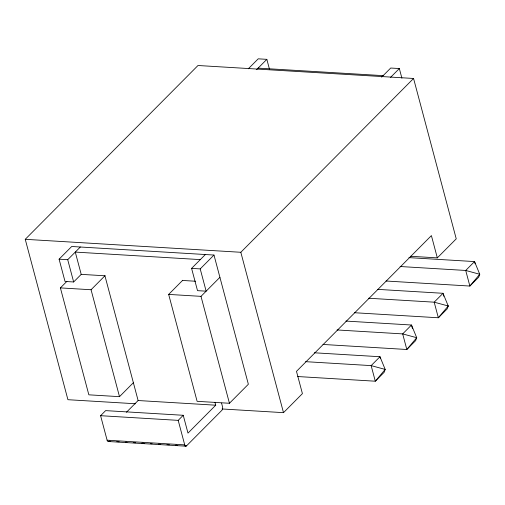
<?xml version="1.0" encoding="UTF-8"?>
<svg xmlns="http://www.w3.org/2000/svg" width="505" height="505" viewBox="0 0 505 505"><rect width="100%" height="100%" fill="white"/><g stroke="black" fill="none" stroke-linecap="round" stroke-linejoin="round"><path stroke-width="0.76" d="M135.586 403.766L67.922 399.701L25.25 239.313L197.992 65.505L413.563 78.464L456.242 238.846L437.324 257.878L410.571 256.269M126.465 412.25L138.118 400.528L104.926 275.787L81.21 274.36L73.648 281.973L65.025 281.455L59.098 259.179L71.704 246.49L213.987 255.05L248.359 384.248L229.447 403.274L197.114 401.33L168.664 294.409L182.709 280.275M248.302 68.8L258.219 58.826L266.842 59.344L269.411 68.996M59.098 259.179L67.721 259.696L80.327 247.014M256.603 69.646L266.842 59.344M133.554 382.531L119.502 396.665L88.848 394.822L60.398 287.9L66.887 281.373M60.398 287.9L91.058 289.744L105.103 275.604M213.987 255.05L200.214 268.906L206.141 291.177L197.518 290.659L191.591 268.382L205.358 254.533M381.635 77.164L390.712 68.03L399.335 68.547L401.904 78.199M390.567 77.372L399.335 68.547M25.25 239.313L240.822 252.279L413.563 78.464M168.664 294.409L200.996 296.353L219.909 277.327M110.532 441.25L108.966 441.155A2.531 1.363 -86.6 0 1 107.111 440.196L100.59 415.697L105.633 410.622L183.239 415.287L187.986 433.107L215.723 405.199L214.934 402.226M100.59 415.697L178.196 420.362L183.239 415.287M184.218 445.681L186.572 445.827L221.878 410.3A2.658 1.439 -86.6 0 0 222.547 406.803L221.556 403.091M222.131 408.974L283.501 412.661L302.413 393.629L296.486 371.358L431.403 235.601L437.324 257.878M354.51 312.728L438.346 317.771L447.171 308.89L448.225 305.986L443.024 293.298L434.193 302.179L368.593 298.234M258.112 68.124L383.15 75.643M408.943 257.632L474.542 261.577L479.75 274.272L478.69 277.176L469.865 286.051L386.035 281.014M400.118 266.514L465.717 270.459L479.75 274.272L469.865 286.051L465.717 270.459L474.542 261.577L475.136 263.806M200.321 259.608L75.283 252.09L81.21 274.36M191.591 268.382L200.214 268.906M377.418 289.352L443.024 293.298M182.532 280.452L195.536 281.234M345.9 321.073L411.499 325.018L416.707 337.706L415.647 340.61L406.822 349.492L322.992 344.448M337.069 329.954L402.674 333.9L416.707 337.706L406.822 349.492L402.674 333.9L411.499 325.018L412.484 328.73M314.375 352.787L379.975 356.732L385.182 369.426L384.128 372.324L375.297 381.206L297.735 376.541M305.55 361.668L371.15 365.614L385.182 369.426L375.297 381.206L371.15 365.614L379.975 356.732L380.372 358.215M138.118 400.528L215.723 405.199M107.111 440.196L184.716 444.867A2.531 1.363 -86.6 0 0 186.572 445.827M116.806 441.629L119.155 441.768M125.429 442.146L126.995 442.241M133.263 442.62L135.618 442.759M141.886 443.137L144.241 443.276M150.509 443.655L152.081 443.75M158.349 444.129L160.704 444.267M166.972 444.646L169.327 444.785M175.595 445.164L177.167 445.258M108.253 441.509L185.859 446.174M443.22 294.043L443.813 296.271M240.822 252.279L283.501 412.661M200.996 296.353L229.447 403.274M178.196 420.362L184.716 444.867M91.058 289.744L119.502 396.665M67.721 259.696L73.648 281.973M448.225 305.986L438.346 317.771L434.193 302.179L448.225 305.986"/></g></svg>
